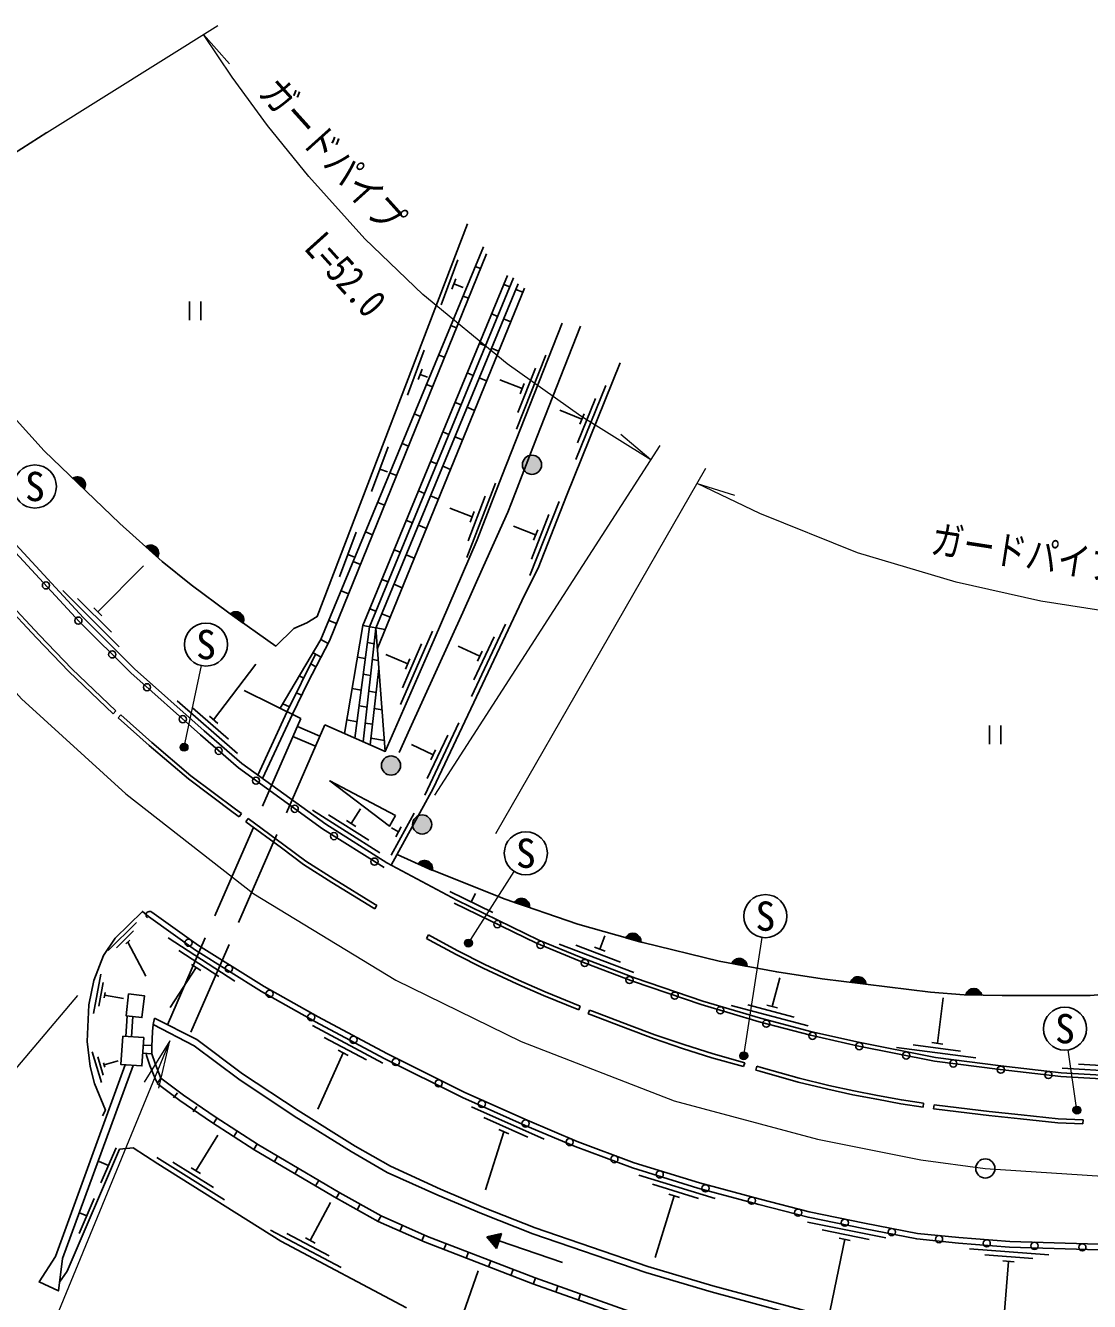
# Model space of a CAD drawing. Units: millimetres at full size, sheet at 1:1000; details may follow other scales. Extents: x 40000 to 680000, y 20000 to 380000.
# Drawn here: x 414211 to 480906, y 259995 to 339961 of the extents above; entities that cross this region are included whole.
import ezdxf
from ezdxf.enums import TextEntityAlignment as Align

# ---------------------------------------------------------------- set-up
doc = ezdxf.new("R2010")
doc.units = ezdxf.units.MM
doc.header["$LTSCALE"] = 1000
doc.linetypes.add('CHAIN', pattern=[18.5, 12, -1.5, 3.5, -1.5])
doc.linetypes.add('DASHED', pattern=[7.5, 6, -1.5])
for name, color, linetype, lineweight in [('M-BGD', 7, 'Continuous', 25), ('M-BMK', 2, 'CHAIN', 13), ('M-BMK-OTRS', 5, 'Continuous', 25), ('M-BMK-SRVR', 3, 'Continuous', 25), ('M-STR-HTXT', 7, 'Continuous', 13), ('M-STR-STRC', 7, 'Continuous', 25)]:
    doc.layers.add(name, color=color, linetype=linetype, lineweight=lineweight)
doc.styles.add('ＭＳ ゴシック', font='')
doc.styles.get('ＭＳ ゴシック').set_extended_font_data('MS Gothic')

# ---------------------------------------------------------------- blocks, each defined once
blk = doc.blocks.new('open_arrow')
at = {"color": 0, "linetype": 'Continuous', "lineweight": -2}
blk.add_lwpolyline([(7.5, 1.25), (0, 0), (7.5, -1.25)], dxfattribs=at)

msp = doc.modelspace()

# ---------------------------------------------------------------- hatches: boundary and pattern name
at = {"layer": 'M-BGD'}
for points in [[(445358, 312433, -0.41421), (445958, 313033, -0.41421), (446558, 312433, -1)], [(417175, 311588, -0.82183), (417888, 310900)], [(421751, 307293, -0.82183), (422490, 306633)], [(427046, 303086, -0.82183), (427854, 302512)], [(436522, 293583, -0.41421), (437122, 294183, -0.41421), (437722, 293583, -1)], [(438472, 289889, -0.41421), (439072, 290489, -0.41421), (439672, 289889, -1)], [(438812, 287421, -0.82183), (439715, 287012)], [(444868, 285009, -0.82183), (445804, 284685)], [(451835, 282792, -0.82183), (452789, 282524)], [(458480, 281170, -0.82183), (459455, 280990)], [(465923, 280002, -0.82183), (466906, 279882)], [(473157, 279221, -0.82183), (474147, 279198)], [(444056, 264263), (443137, 264050), (443731, 263317)]]:
    msp.add_hatch(color=256, dxfattribs=at).paths.add_polyline_path(points)
at = {"layer": 'M-STR-HTXT'}
for points in [[(424357, 294859, -1), (423935, 294591, -0.41421), (424012, 294936, -0.41421)], [(442215, 282512, -1), (441726, 282409, -1)], [(459436, 275538, -1), (459029, 275247, -0.41421), (459087, 275596, -0.41421)], [(480269, 272187, -1), (479967, 271789, -1)]]:
    msp.add_hatch(color=256, dxfattribs=at).paths.add_polyline_path(points)

# ---------------------------------------------------------------- linework, layer by layer
at = {"layer": 'M-BGD'}
for p, q in [((441307, 325272), (440259, 322461)), ((442404, 324856), (442726, 324726)), ((435358, 302355), (444430, 324297)), ((441186, 324090), (440941, 323434)), ((445487, 323505), (436253, 300877)), ((441064, 323762), (441650, 323543)), ((444197, 323735), (444570, 323581)), ((444945, 323427), (445382, 323247)), ((424494, 322675), (424494, 321502)), ((425194, 322675), (425194, 321502)), ((441639, 323008), (441975, 322873)), ((443433, 321886), (443806, 321733)), ((444181, 321578), (444626, 321395)), ((440874, 321160), (441223, 321019)), ((442669, 320038), (443043, 319884)), ((439196, 319610), (438148, 316799)), ((440110, 319312), (440472, 319166)), ((443417, 319730), (443870, 319543)), ((444986, 314660), (446824, 319309)), ((439075, 318427), (438831, 317771)), ((445074, 315700), (446177, 318490)), ((438953, 318099), (439412, 317928)), ((441905, 318190), (442279, 318036)), ((442654, 317881), (443115, 317691)), ((445347, 317205), (443952, 317757)), ((445218, 316880), (445476, 317531)), ((439345, 317464), (439721, 317312)), ((448712, 312758), (450583, 317394)), ((441141, 316342), (441515, 316187)), ((441890, 316033), (442359, 315840)), ((448808, 313797), (449930, 316579)), ((438580, 315616), (438969, 315459)), ((449091, 315300), (447700, 315862)), ((448960, 314976), (449222, 315625)), ((440377, 314493), (440751, 314339)), ((436942, 313565), (435894, 310754)), ((437816, 313768), (438218, 313605)), ((441126, 314184), (441603, 313988)), ((436418, 312160), (436902, 311980)), ((437051, 311919), (437467, 311752)), ((439612, 312645), (439988, 312490)), ((440362, 312336), (440847, 312136)), ((417175, 311588), (417888, 310900)), ((441877, 306621), (443665, 311290)), ((438848, 310797), (439224, 310642)), ((439599, 310488), (440092, 310284)), ((441954, 307662), (443027, 310464)), ((436286, 310071), (436715, 309898)), ((442210, 309170), (440810, 309707)), ((442085, 308843), (442336, 309497)), ((445834, 305485), (447660, 310140)), ((438084, 308949), (438460, 308794)), ((445920, 306526), (447016, 309318)), ((434946, 308212), (433899, 305401)), ((435522, 308223), (435964, 308045)), ((438835, 308639), (439336, 308433)), ((446188, 308032), (444792, 308580)), ((446061, 307706), (446316, 308357)), ((421751, 307293), (422490, 306633)), ((437320, 307100), (437697, 306945)), ((434422, 306806), (434791, 306669)), ((434757, 306375), (435213, 306191)), ((438071, 306791), (438580, 306581)), ((418741, 303212), (421612, 306100)), ((436556, 305252), (436933, 305097)), ((437308, 304942), (437825, 304729)), ((416545, 304549), (420091, 301024)), ((417466, 304057), (419593, 301942)), ((433992, 304527), (434461, 304338)), ((418493, 303459), (418989, 302965)), ((427046, 303086), (427854, 302512)), ((435791, 303404), (436169, 303248)), ((436544, 303094), (437069, 302877)), ((433228, 302679), (433710, 302484)), ((434198, 295589), (435358, 302355)), ((435358, 302355), (436756, 302110)), ((442158, 297914), (444293, 302435)), ((432730, 301476), (433186, 301238)), ((436756, 294472), (436172, 302193)), ((437716, 297417), (439719, 301998)), ((442313, 298946), (443595, 301659)), ((435639, 301293), (436063, 301220)), ((437842, 298453), (439043, 301202)), ((442683, 300431), (441326, 301071)), ((442533, 300114), (442832, 300747)), ((426003, 296441), (428647, 299934)), ((430614, 296960), (432379, 300562)), ((432082, 299955), (432424, 299777)), ((432233, 300638), (432736, 300375)), ((435020, 300384), (435510, 300300)), ((435953, 300225), (436326, 300161)), ((438168, 299948), (436793, 300549)), ((438028, 299627), (438308, 300269)), ((431377, 299195), (431642, 299057)), ((435381, 299308), (435842, 299229)), ((435819, 294881), (436349, 299656)), ((427924, 298277), (431471, 296540)), ((434682, 298412), (435252, 298315)), ((423722, 297629), (427496, 294348)), ((431197, 298150), (431520, 297994)), ((435731, 298234), (436183, 298157)), ((419881, 297020), (419715, 296833)), ((420180, 296755), (420014, 296567)), ((424674, 297199), (426938, 295230)), ((428780, 292979), (430614, 296960)), ((429059, 292777), (430938, 296801)), ((430343, 297453), (430757, 297252)), ((435124, 297323), (435620, 297238)), ((436072, 297161), (436559, 297078)), ((425739, 296671), (426267, 296211)), ((431253, 296039), (432660, 295426)), ((434344, 296441), (434995, 296330)), ((435509, 296243), (435962, 296166)), ((439239, 291735), (441374, 296256)), ((474647, 296090), (474647, 294916)), ((475347, 296090), (475347, 294916)), ((430976, 295404), (432383, 294791)), ((435865, 295294), (436705, 295151)), ((439395, 292767), (440676, 295480)), ((439764, 294251), (438408, 294892)), ((439615, 293935), (439914, 294568)), ((427743, 290572), (427595, 290371)), ((432193, 290782), (436424, 288118)), ((433199, 290503), (435737, 288905)), ((434628, 289958), (435204, 290873)), ((437141, 287972), (438580, 290604)), ((428173, 290257), (428025, 290055)), ((434332, 290144), (434924, 289771)), ((437598, 289432), (437161, 289670)), ((437430, 289125), (437766, 289739)), ((438812, 287421), (439715, 287012)), ((440807, 285690), (443505, 284377)), ((442156, 285034), (442418, 285573)), ((436229, 284825), (436105, 284608)), ((444868, 285009), (445804, 284685)), ((421172, 283739), (419387, 281989)), ((420983, 283218), (419912, 282167)), ((420741, 282644), (420491, 282399)), ((420616, 282521), (421756, 280393)), ((427338, 280062), (423148, 282791)), ((439475, 282969), (439350, 282752)), ((447660, 282397), (452333, 280618)), ((448701, 282321), (451505, 281254)), ((450210, 282068), (450531, 282911)), ((451835, 282792), (452789, 282524)), ((426337, 280357), (423823, 281994)), ((449882, 282193), (450537, 281944)), ((424916, 280924), (423282, 278414)), ((425209, 280733), (424623, 281115)), ((458480, 281170), (459455, 280990)), ((418923, 280512), (418475, 278052)), ((419070, 279977), (418800, 278501)), ((461014, 278484), (461486, 280270)), ((465923, 280002), (466906, 279882)), ((419202, 279368), (419140, 279024)), ((419171, 279196), (420352, 278981)), ((473157, 279221), (474147, 279198)), ((448980, 278501), (448886, 278269)), ((458443, 278544), (463277, 277265)), ((459487, 278578), (462387, 277811)), ((460675, 278574), (461352, 278395)), ((471374, 276176), (471743, 279030)), ((420593, 277892), (420509, 276602)), ((420593, 277892), (420509, 276602)), ((420940, 277851), (420859, 276579)), ((449565, 278262), (449470, 278030)), ((436609, 274939), (432193, 277282)), ((421597, 276064), (422123, 276028)), ((435585, 275142), (432935, 276549)), ((468818, 275902), (473776, 275260)), ((469848, 276071), (472823, 275686)), ((471027, 276221), (471721, 276131)), ((418389, 275637), (418971, 273723)), ((418735, 275324), (419084, 274176)), ((419139, 274820), (420011, 275085)), ((421564, 275555), (422121, 275518)), ((434120, 275580), (432542, 272042)), ((434429, 275416), (433811, 275745)), ((420459, 274823), (416080, 262818)), ((420949, 274791), (416535, 262689)), ((419099, 274954), (419180, 274686)), ((459293, 274955), (459225, 274714)), ((460063, 274738), (459995, 274497)), ((479196, 274627), (484187, 274322)), ((480213, 274866), (483207, 274682)), ((422459, 273665), (422698, 273986)), ((423495, 272750), (423734, 273071)), ((424721, 271886), (424947, 272216)), ((446724, 270162), (442160, 272204)), ((470511, 272422), (470474, 272175)), ((471162, 272326), (471125, 272078)), ((425997, 271151), (426213, 271487)), ((445689, 270297), (442950, 271522)), ((480500, 271379), (480489, 271130)), ((424882, 268192), (426276, 270415)), ((427259, 270340), (427475, 270677)), ((444197, 270635), (443044, 266991)), ((444517, 270492), (443878, 270778)), ((416814, 261894), (420103, 269531)), ((418933, 267421), (419883, 269625)), ((420103, 269531), (420964, 269618)), ((420964, 269618), (422496, 268627)), ((428521, 269529), (428737, 269866)), ((419408, 268523), (418834, 268767)), ((422446, 269012), (426682, 266356)), ((423452, 268735), (425994, 267141)), ((429810, 268763), (430014, 269108)), ((422496, 268627), (430218, 263785)), ((424586, 268378), (425179, 268006)), ((431102, 268000), (431305, 268344)), ((457433, 266441), (452657, 267921)), ((432393, 267237), (432596, 267581)), ((456389, 266451), (453523, 267339)), ((417569, 264254), (418518, 266458)), ((433685, 266474), (433888, 266818)), ((454867, 266608), (453671, 262747)), ((455201, 266505), (454533, 266712)), ((418044, 265356), (417603, 265546)), ((432063, 263821), (433328, 266194)), ((434995, 265744), (435189, 266093)), ((436306, 265014), (436500, 265364)), ((437676, 264404), (437838, 264770)), ((468130, 263980), (463231, 264976)), ((429574, 264468), (433987, 262116)), ((430598, 264262), (433245, 262851)), ((431754, 263986), (432372, 263656)), ((439047, 263795), (439209, 264161)), ((443137, 264050), (444056, 264263)), ((443137, 264050), (443731, 263317)), ((443731, 263317), (444056, 264263)), ((467091, 263885), (464151, 264483)), ((465561, 263890), (464658, 259451)), ((465904, 263820), (465218, 263960)), ((430218, 263785), (438088, 259589)), ((440442, 263245), (440585, 263618)), ((443893, 263790), (447867, 262429)), ((478364, 262913), (473379, 263300)), ((441841, 262705), (441985, 263079)), ((443241, 262165), (443384, 262539)), ((477344, 262691), (474352, 262923)), ((476174, 262481), (475476, 262535)), ((475825, 262508), (475581, 259362)), ((416342, 261212), (416814, 261894)), ((441659, 259291), (442577, 261911)), ((444640, 261626), (444784, 261999)), ((446040, 261087), (446173, 261464)), ((447454, 260587), (447587, 260964)), ((448869, 260087), (449002, 260464))]:
    msp.add_line(p, q, dxfattribs=at)
at = {"layer": 'M-BGD', "linetype": 'DASHED'}
for p, q in [((431471, 296540), (423110, 277341)), ((432965, 296127), (424478, 276651))]:
    msp.add_line(p, q, dxfattribs=at)
at = {"layer": 'M-BGD'}
for points in [[(441913, 327536), (432492, 302921), (431850, 302524), (431035, 302171), (429892, 301067), (426956, 303149), (424592, 304906), (422784, 306371), (420120, 308747), (415389, 313310), (411692, 317362), (409970, 319468), (407371, 322830), (406577, 323956), (405373, 325687), (404824, 326430)], [(430177, 297174), (432730, 301476), (442911, 326081)], [(430938, 296801), (431902, 298778), (433270, 301399), (443102, 325653)], [(436688, 287183), (432830, 289613), (427558, 293432), (425181, 295499), (420807, 299396), (417585, 302599), (413336, 307214), (409741, 311844), (408307, 313998), (406276, 316813), (402805, 322219), (401607, 324381)], [(482388, 274131), (479134, 274330), (475342, 274755), (471258, 275284), (466423, 276244), (463500, 276895), (460287, 277746), (456662, 278812), (452445, 280254), (449037, 281551), (446391, 282640), (441249, 285141), (436864, 287486), (433026, 289903), (427776, 293706), (425412, 295762), (421047, 299651), (417837, 302842), (413603, 307440), (410025, 312049), (408594, 314198), (406565, 317010), (403105, 322398), (401902, 324570)], [(444802, 324144), (435767, 302274), (434861, 295300)], [(435379, 295073), (436172, 302193), (445090, 323779)], [(432965, 296127), (436756, 294472), (439821, 301483), (442530, 307719), (444062, 311720), (447850, 321302)], [(448995, 321128), (446272, 314167), (444673, 310047), (444445, 309452), (442917, 306086), (441622, 303164), (438312, 295891), (437643, 294392)], [(437138, 287340), (439763, 292142), (444294, 301736), (445490, 304269), (446342, 305960), (448122, 310494), (451480, 318816)], [(413060, 303936), (415088, 301761), (417106, 299652), (419406, 297441), (419881, 297020)], [(412877, 303766), (414906, 301589), (416929, 299476), (419236, 297257), (419715, 296833)], [(511907, 303261), (505997, 282573), (501496, 281661), (498058, 281063), (494192, 280499), (490480, 279986), (480948, 279170), (475428, 279170), (473049, 279223), (470934, 279390), (464145, 280219), (461302, 280647), (457694, 281316), (452900, 282492), (448835, 283635), (444221, 285233), (439263, 287217), (437506, 288013)], [(420180, 296755), (422122, 295033), (424580, 292945), (427373, 290843), (427743, 290572)], [(420014, 296567), (421958, 294844), (424424, 292750), (427224, 290642), (427595, 290371)], [(428025, 290055), (430258, 288420), (431637, 287381), (433421, 286247), (436000, 284667), (436105, 284608)], [(428173, 290257), (430407, 288621), (431779, 287586), (433554, 286459), (436127, 284883), (436229, 284825)], [(508235, 275121), (505357, 274865), (502574, 274567), (499734, 274343), (495845, 274019), (489758, 273707), (486321, 273761), (482369, 273903), (479101, 274103), (475297, 274529), (471199, 275060), (466349, 276023), (463415, 276677), (460191, 277530), (456554, 278600), (452323, 280047), (448906, 281347), (446245, 282442), (441087, 284951)], [(419029, 271637), (419221, 271979), (418529, 273653), (418267, 274722), (418079, 276298), (418183, 278596), (418489, 280104), (419105, 281681), (419825, 282754), (421543, 284438), (421916, 284118)], [(421916, 284118), (424866, 282018), (428993, 279428), (432386, 277519), (436697, 275232), (441598, 272784), (445524, 271028), (448669, 269706), (452249, 268362), (456360, 267088), (460178, 266067), (463263, 265276), (466733, 264570), (470077, 263913), (472685, 263654), (475894, 263406), (480780, 263254), (486145, 263156), (491839, 263209), (496920, 263308), (501001, 263521), (505005, 263806), (507175, 264005)], [(422119, 284403), (425060, 282309), (429172, 279729), (432554, 277826), (436857, 275543), (441748, 273101), (445663, 271349), (448799, 270031), (452362, 268693), (456457, 267424), (460267, 266406), (463341, 265617), (466802, 264913), (470128, 264259), (472715, 264003), (475913, 263755), (480789, 263604), (486147, 263506), (491834, 263559), (496908, 263658), (500980, 263870), (504977, 264155), (507143, 264354)], [(439350, 282752), (439536, 282646), (441196, 281745), (442889, 280888), (445009, 279900), (446685, 279170), (448886, 278269)], [(439475, 282969), (439658, 282864), (441312, 281967), (442998, 281113), (445112, 280128), (446782, 279401), (448980, 278501)], [(422289, 277755), (422210, 277351), (422165, 276919), (422150, 276425), (422121, 275997), (422121, 275518)], [(422289, 277755), (424942, 276417), (427804, 274270), (431292, 271962), (434883, 269722), (437095, 268480), (440228, 267024), (442928, 265879), (446150, 264616), (453221, 262177), (457297, 260980), (463905, 259199), (468649, 258187), (470918, 257705)], [(449470, 278030), (449659, 277953), (451966, 277084), (453579, 276481), (455403, 275855), (457239, 275272), (459225, 274714)], [(449565, 278262), (449750, 278186), (452054, 277318), (453664, 276716), (455482, 276092), (457311, 275512), (459293, 274955)], [(422210, 277351), (424787, 276026), (427586, 273922), (431053, 271613), (434614, 269400), (436878, 268084), (440064, 266648), (442804, 265510), (446008, 264242), (453100, 261801), (457186, 260595), (463811, 258810), (468565, 257796), (470531, 257379)], [(421774, 275541), (421789, 275406), (422000, 274780), (422374, 273855), (422482, 273696)], [(422121, 275518), (422328, 274902), (422698, 273986)], [(459995, 274497), (460248, 274427), (462639, 273747), (464502, 273294), (466074, 272954), (467567, 272668), (469073, 272383), (470474, 272175)], [(460063, 274738), (460316, 274667), (462703, 273988), (464558, 273538), (466124, 273199), (467614, 272914), (469114, 272629), (470511, 272422)], [(469129, 254653), (468689, 254731), (462040, 256147), (457478, 257335), (451969, 258991), (446015, 261095), (439254, 263703), (436323, 265005), (433708, 266460), (428595, 269481), (425879, 271226), (423885, 272599), (422459, 273665)], [(475942, 237395), (470698, 251835), (469129, 254653), (469005, 255073), (462132, 256536), (457586, 257720), (452094, 259372), (446154, 261471), (439407, 264073), (436502, 265363), (433907, 266807), (428805, 269822), (426101, 271559), (424118, 272924), (422698, 273986)], [(471125, 272078), (471308, 272051), (474588, 271646), (476589, 271436), (478918, 271194), (480489, 271130)], [(471162, 272326), (471342, 272299), (474617, 271894), (476615, 271685), (478936, 271444), (480500, 271379)], [(416080, 262818), (415063, 261219), (416270, 260659), (416535, 262689)]]:
    msp.add_lwpolyline(points, dxfattribs=at)
for points in [[(437409, 290444), (437022, 289782), (433286, 292620)], [(420672, 279266), (421672, 279148), (421512, 277784), (420511, 277901)], [(420309, 276615), (421627, 276529), (421512, 274754), (420194, 274840)]]:
    msp.add_lwpolyline(points, close=True, dxfattribs=at)
for centre, radius in [((445958, 312433), 600), ((415492, 304873), 225), ((417524, 302665), 225), ((419648, 300548), 225), ((421827, 298487), 225), ((424067, 296491), 225), ((426319, 294509), 225), ((437122, 293583), 600), ((428658, 292635), 225), ((431087, 290875), 225), ((439072, 289889), 600), ((433548, 289161), 225), ((436086, 287562), 225), ((443785, 283639), 225), ((424432, 282479), 225), ((446489, 282341), 225), ((426954, 280855), 225), ((449268, 281210), 225), ((452071, 280143), 225), ((429508, 279282), 225), ((454907, 279163), 225), ((457762, 278245), 225), ((432122, 277811), 225), ((460644, 277410), 225), ((463545, 276648), 225), ((434768, 276397), 225), ((466474, 275998), 225), ((437426, 275007), 225), ((469416, 275414), 225), ((472372, 274908), 225), ((475347, 274524), 225), ((478328, 274190), 225), ((440110, 273667), 225), ((442817, 272376), 225), ((445556, 271150), 225), ((448321, 269988), 225), ((451124, 268918), 225), ((453966, 267961), 225), ((456836, 267090), 225), ((459735, 266315), 225), ((462639, 265565), 225), ((465571, 264934), 225), ((468513, 264347), 225), ((471476, 263900), 225), ((474465, 263642), 225), ((477460, 263482), 225), ((480459, 263389), 225)]:
    msp.add_circle(centre, radius, dxfattribs=at)
for centre, radius, start, end in [((417464, 311173), 505, 327.2073, 124.86549), ((422055, 306890), 505, 329.43884, 127.09703), ((427393, 302719), 505, 335.83159, 133.48978), ((439223, 287128), 505, 346.78741, 144.4456), ((445304, 284754), 505, 352.0709, 149.72909), ((421988, 284220), 225, 54.42954, 234.66582), ((452285, 282564), 505, 355.47035, 153.12854), ((458950, 280984), 505, 0.67074, 158.32893), ((466403, 279845), 505, 4.21552, 161.87371), ((473650, 279112), 505, 9.8795, 167.53769)]:
    msp.add_arc(centre, radius, start, end, dxfattribs=at)
at = {"layer": 'M-BMK'}
msp.add_lwpolyline([(396559, 321168), (399010, 316945), (403363, 310426), (408178, 304229), (413960, 297759), (420491, 291814), (428515, 285549), (437429, 280129), (445290, 276279), (454865, 272560), (463858, 270159), (470331, 268881), (474374, 268330), (483246, 267750), (491061, 267656), (501462, 268051), (515653, 269507), (573054, 275077)], dxfattribs=at)
at = {"layer": 'M-BMK-OTRS'}
msp.add_line((374083, 306862), (415541, 333251), dxfattribs=at)
at = {"layer": 'M-BMK-SRVR'}
msp.add_circle((474374, 268330), 600, dxfattribs=at)
at = {"layer": 'M-STR-HTXT'}
for p, q in [((415541, 333251), (426269, 339961)), ((425367, 339397), (426999, 337563)), ((453408, 312744), (451526, 314321)), ((453979, 313630), (439852, 291722)), ((443700, 289319), (456866, 312230)), ((456307, 311258), (458649, 310522)), ((424146, 294725), (425241, 299845)), ((441971, 282460), (444845, 286950)), ((459233, 275393), (460381, 282811)), ((417473, 279166), (401500, 260363)), ((480118, 271988), (479563, 275756))]:
    msp.add_line(p, q, dxfattribs=at)
for points in [[(453408, 312744), (449022, 315480), (444403, 318749), (439117, 323103), (435484, 326596), (431962, 330505), (429374, 333705), (427163, 336719), (425367, 339397)], [(505327, 303510), (500747, 303028), (497241, 302718), (493992, 302574), (488025, 302695), (482549, 303162), (477858, 303891), (472551, 305076), (466367, 306922), (460238, 309386), (456307, 311258)], [(423257, 276328), (408549, 240635), (439336, 233465)]]:
    msp.add_lwpolyline(points, dxfattribs=at)
for centre in [(424146, 294725), (441971, 282460), (459233, 275393), (480118, 271988)]:
    msp.add_circle(centre, 250, dxfattribs=at)
at = {"layer": 'M-STR-STRC'}
for centre in [(414799, 311071), (425524, 301165), (445573, 288087), (460588, 284145), (479367, 277092)]:
    msp.add_circle(centre, 1350, dxfattribs=at)

# ---------------------------------------------------------------- block references
at = {"layer": 'M-STR-HTXT', "xscale": 400, "yscale": 400, "rotation": 247.6}
msp.add_blockref('open_arrow', (423257, 276328), dxfattribs=at)

# ---------------------------------------------------------------- texts
at = {"layer": 'M-STR-HTXT', "style": 'ＭＳ ゴシック', "width": 0.8}
for s, rotation, p in [('ガードパイプ', 312.012, (432367, 330870)), ('L=52.0', 312.012, (433190, 323383)), ('ガードパイプ\u3000L=70.0', 351.168, (480676, 304835))]:
    msp.add_text(s, height=1833, rotation=rotation, dxfattribs=at).set_placement(p, align=Align.BOTTOM_CENTER)
at = {"layer": 'M-STR-STRC', "style": 'ＭＳ ゴシック'}
for p in [(414799, 311071), (425524, 301165), (445573, 288087), (460588, 284145), (479367, 277092)]:
    msp.add_text('S', height=1833, dxfattribs=at).set_placement(p, align=Align.MIDDLE_CENTER)

doc.saveas('drawing.dxf')
